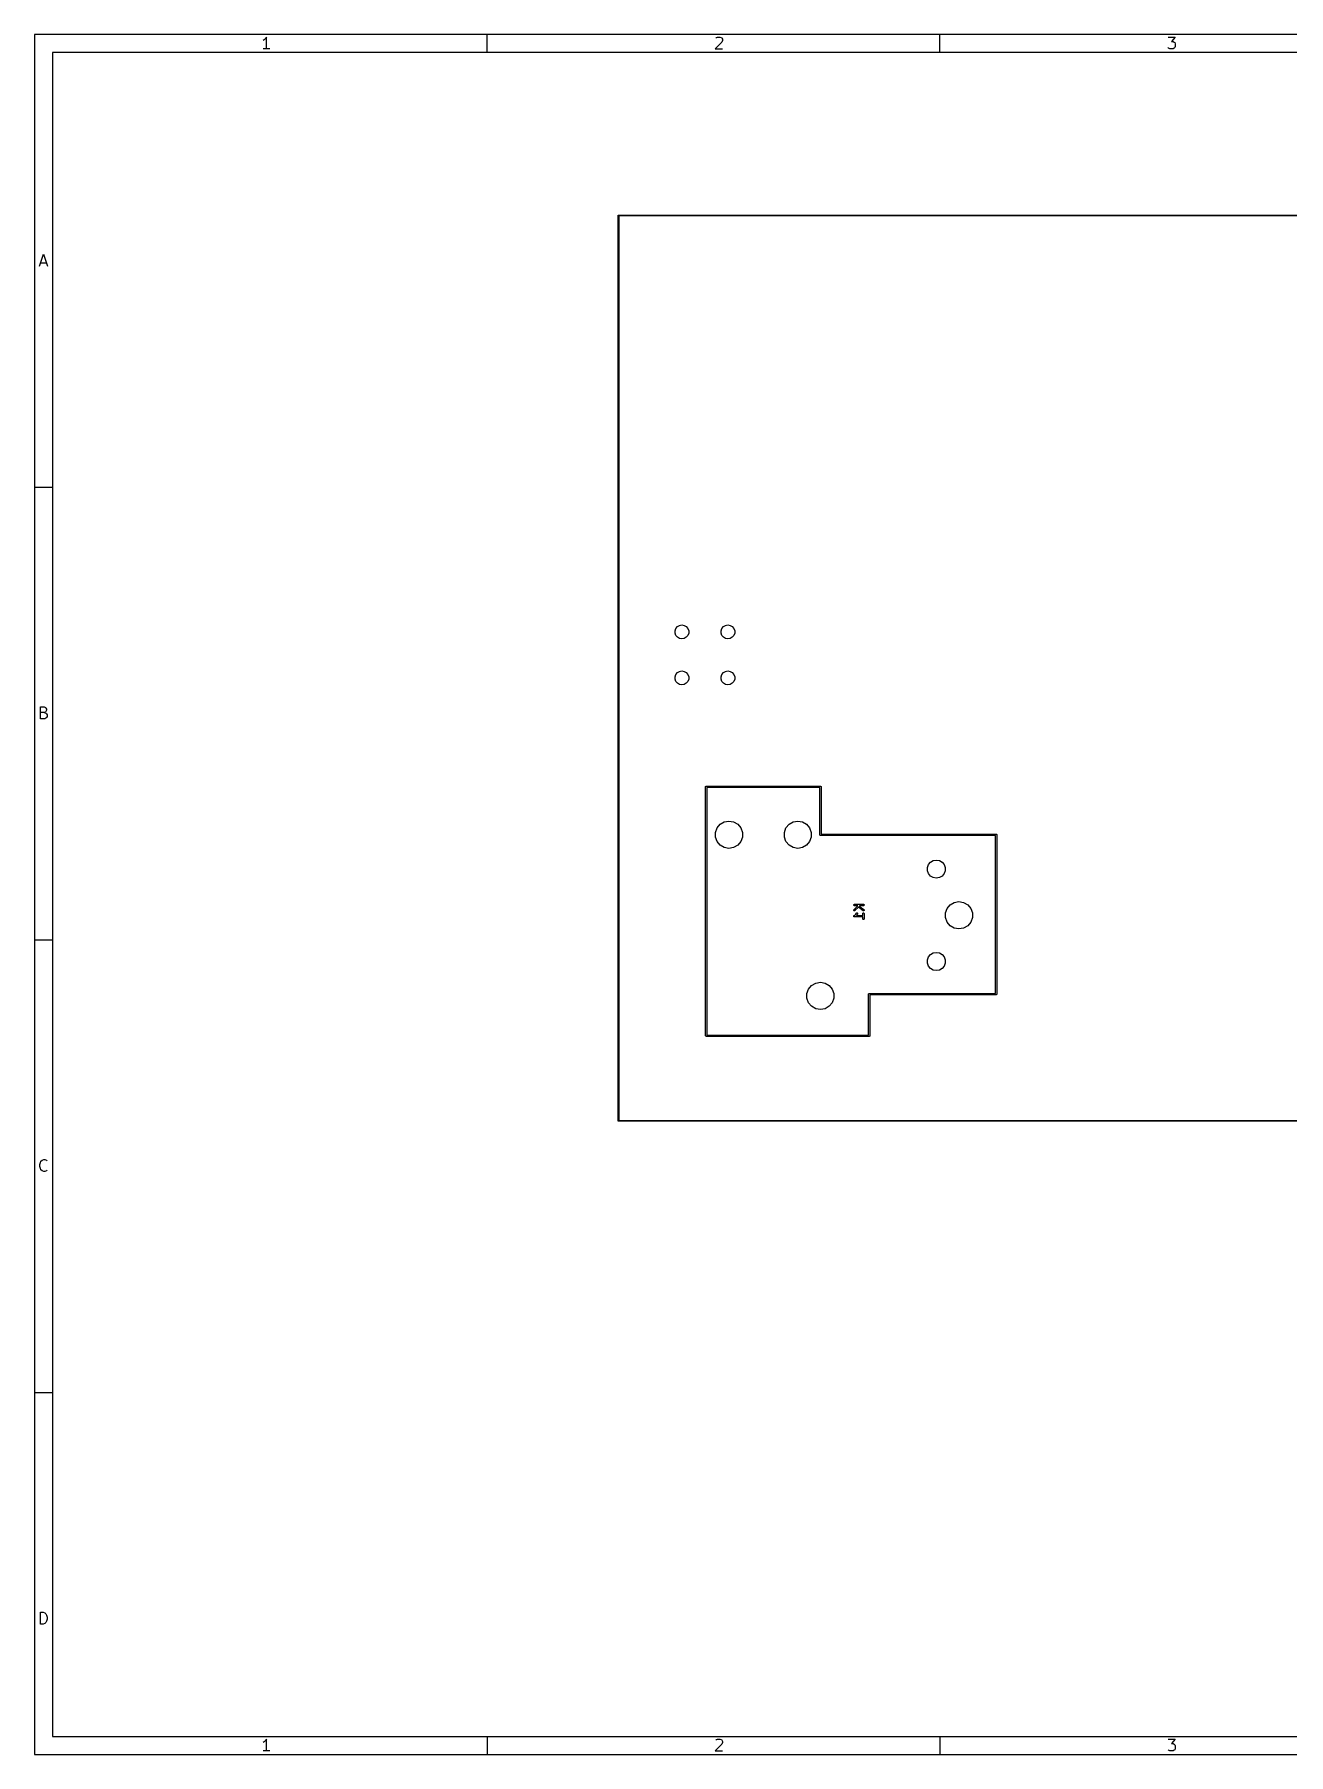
# Model space of a CAD drawing. Extents: x 10 to 287, y -200 to -10.
# Drawn here: x 10 to 148.5, y -200 to -10 of the extents above; entities that cross this region are included whole.
import ezdxf

# ---------------------------------------------------------------- set-up
doc = ezdxf.new("R2010")
doc.units = 0
doc.header["$MEASUREMENT"] = 0
doc.layers.add('BLACK', color=7, linetype='CONTINUOUS')

msp = doc.modelspace()

# ---------------------------------------------------------------- linework, layer by layer
at = {"layer": 'Black'}
for p, q in [((10, -10), (10, -200.007)), ((287.002, -10), (10, -10)), ((35.3714, -10.5976), (35.2476, -10.6595)), ((35.4952, -10.4738), (35.3714, -10.5976)), ((35.619, -10.2881), (35.4952, -10.4738)), ((35.619, -11.5881), (35.619, -10.2881)), ((60, -12), (60, -10)), ((85.9286, -10.8452), (85.1857, -11.5881)), ((85.2476, -10.4119), (85.3095, -10.35)), ((85.3095, -10.35), (85.4333, -10.2881)), ((85.4333, -10.2881), (85.7429, -10.2881)), ((85.7429, -10.2881), (85.8667, -10.35)), ((85.8667, -10.35), (85.9286, -10.4119)), ((85.9286, -10.4119), (85.9905, -10.5357)), ((85.9905, -10.6595), (85.9286, -10.8452)), ((85.9905, -10.5357), (85.9905, -10.6595)), ((110, -12), (110, -10)), ((135.186, -10.2881), (135.99, -10.2881)), ((135.99, -10.2881), (135.557, -10.7833)), ((135.557, -10.7833), (135.743, -10.7833)), ((135.743, -10.7833), (135.867, -10.8452)), ((135.867, -10.8452), (135.929, -10.9071)), ((135.929, -10.9071), (135.99, -11.031)), ((135.99, -11.3405), (135.929, -11.4643)), ((135.99, -11.031), (135.99, -11.3405)), ((12, -12), (12, -198.007)), ((285.002, -12), (12, -12)), ((35.9905, -11.5881), (35.2476, -11.5881)), ((85.1857, -11.5881), (85.9905, -11.5881)), ((135.248, -11.5262), (135.186, -11.4643)), ((135.371, -11.5881), (135.248, -11.5262)), ((135.743, -11.5881), (135.371, -11.5881)), ((135.867, -11.5262), (135.743, -11.5881)), ((135.929, -11.4643), (135.867, -11.5262)), ((74.45, -30), (74.4508, -29.9957)), ((74.45, -130), (74.45, -30)), ((74.4508, -29.9913), (74.4523, -29.9872)), ((74.4508, -29.9957), (74.4508, -29.9913)), ((74.4523, -29.9872), (74.453, -29.9829)), ((74.453, -29.9829), (74.4552, -29.9791)), ((74.4552, -29.9791), (74.4567, -29.975)), ((74.4567, -29.975), (74.4595, -29.9716)), ((74.4595, -29.9716), (74.4617, -29.9679)), ((74.4617, -29.9679), (74.465, -29.965)), ((74.465, -29.965), (74.4679, -29.9617)), ((74.4679, -29.9617), (74.4716, -29.9595)), ((74.4716, -29.9595), (74.475, -29.9567)), ((74.475, -29.9567), (74.4791, -29.9552)), ((74.4791, -29.9552), (74.4829, -29.953)), ((74.4829, -29.953), (74.4872, -29.9523)), ((74.4872, -29.9523), (74.4913, -29.9508)), ((74.4913, -29.9508), (74.4957, -29.9508)), ((74.4957, -29.9508), (74.5, -29.95)), ((74.5, -29.95), (212, -29.95)), ((74.55, -30.05), (74.55, -129.95)), ((211.95, -30.05), (74.55, -30.05)), ((10.5667, -35.5881), (11, -34.2881)), ((10.6905, -35.2167), (11.3095, -35.2167)), ((11, -34.2881), (11.4333, -35.5881)), ((10, -60), (12, -60)), ((80.7467, -75.8672), (80.8376, -75.6175)), ((80.7467, -76.1328), (80.7467, -75.8672)), ((80.8376, -75.6175), (81.0083, -75.414)), ((81.0083, -75.414), (81.2384, -75.2812)), ((81.2384, -75.2812), (81.5, -75.2351)), ((81.5, -75.2351), (81.7616, -75.2812)), ((81.7616, -75.2812), (81.9917, -75.414)), ((81.9917, -75.414), (82.1624, -75.6175)), ((82.1624, -75.6175), (82.2533, -75.8672)), ((82.2533, -75.8672), (82.2533, -76.1328)), ((85.8267, -75.8672), (85.9176, -75.6175)), ((85.8267, -76.1328), (85.8267, -75.8672)), ((85.9176, -75.6175), (86.0883, -75.414)), ((86.0883, -75.414), (86.3184, -75.2812)), ((86.3184, -75.2812), (86.58, -75.2351)), ((86.58, -75.2351), (86.8416, -75.2812)), ((86.8416, -75.2812), (87.0717, -75.414)), ((87.0717, -75.414), (87.2424, -75.6175)), ((87.2424, -75.6175), (87.3333, -75.8672)), ((87.3333, -75.8672), (87.3333, -76.1328)), ((80.8376, -76.3825), (80.7467, -76.1328)), ((81.0083, -76.586), (80.8376, -76.3825)), ((81.2384, -76.7188), (81.0083, -76.586)), ((81.5, -76.7649), (81.2384, -76.7188)), ((81.7616, -76.7188), (81.5, -76.7649)), ((81.9917, -76.586), (81.7616, -76.7188)), ((82.1624, -76.3825), (81.9917, -76.586)), ((82.2533, -76.1328), (82.1624, -76.3825)), ((85.9176, -76.3825), (85.8267, -76.1328)), ((86.0883, -76.586), (85.9176, -76.3825)), ((86.3184, -76.7188), (86.0883, -76.586)), ((86.58, -76.7649), (86.3184, -76.7188)), ((86.8416, -76.7188), (86.58, -76.7649)), ((87.0717, -76.586), (86.8416, -76.7188)), ((87.2424, -76.3825), (87.0717, -76.586)), ((87.3333, -76.1328), (87.2424, -76.3825)), ((80.7467, -80.9472), (80.8376, -80.6975)), ((80.7467, -81.2128), (80.7467, -80.9472)), ((80.8376, -81.4625), (80.7467, -81.2128)), ((80.8376, -80.6975), (81.0083, -80.494)), ((81.0083, -81.666), (80.8376, -81.4625)), ((81.0083, -80.494), (81.2384, -80.3612)), ((81.2384, -81.7988), (81.0083, -81.666)), ((81.2384, -80.3612), (81.5, -80.3151)), ((81.5, -80.3151), (81.7616, -80.3612)), ((81.7616, -80.3612), (81.9917, -80.494)), ((81.9917, -81.666), (81.7616, -81.7988)), ((81.9917, -80.494), (82.1624, -80.6975)), ((82.1624, -81.4625), (81.9917, -81.666)), ((82.1624, -80.6975), (82.2533, -80.9472)), ((82.2533, -81.2128), (82.1624, -81.4625)), ((82.2533, -80.9472), (82.2533, -81.2128)), ((85.8267, -80.9472), (85.9176, -80.6975)), ((85.8267, -81.2128), (85.8267, -80.9472)), ((85.9176, -81.4625), (85.8267, -81.2128)), ((85.9176, -80.6975), (86.0883, -80.494)), ((86.0883, -81.666), (85.9176, -81.4625)), ((86.0883, -80.494), (86.3184, -80.3612)), ((86.3184, -81.7988), (86.0883, -81.666)), ((86.3184, -80.3612), (86.58, -80.3151)), ((86.58, -80.3151), (86.8416, -80.3612)), ((86.8416, -80.3612), (87.0717, -80.494)), ((87.0717, -81.666), (86.8416, -81.7988)), ((87.0717, -80.494), (87.2424, -80.6975)), ((87.2424, -81.4625), (87.0717, -81.666)), ((87.2424, -80.6975), (87.3333, -80.9472)), ((87.3333, -81.2128), (87.2424, -81.4625)), ((87.3333, -80.9472), (87.3333, -81.2128)), ((81.5, -81.8449), (81.2384, -81.7988)), ((81.7616, -81.7988), (81.5, -81.8449)), ((86.58, -81.8449), (86.3184, -81.7988)), ((86.8416, -81.7988), (86.58, -81.8449)), ((10.6595, -85.5881), (10.6595, -84.2881)), ((10.6595, -84.2881), (11.0929, -84.2881)), ((11.0929, -84.9071), (10.6595, -84.9071)), ((11.0929, -84.2881), (11.2167, -84.35)), ((11.2167, -84.8452), (11.0929, -84.9071)), ((11.0929, -84.9071), (11.2786, -84.969)), ((11.2167, -84.35), (11.2786, -84.4119)), ((11.2786, -84.7833), (11.2167, -84.8452)), ((11.2786, -84.4119), (11.3405, -84.5357)), ((11.3405, -84.6595), (11.2786, -84.7833)), ((11.2786, -84.969), (11.3405, -85.031)), ((11.3405, -85.4643), (11.2786, -85.5262)), ((11.3405, -84.5357), (11.3405, -84.6595)), ((11.3405, -85.031), (11.4024, -85.1548)), ((11.4024, -85.3405), (11.3405, -85.4643)), ((11.4024, -85.1548), (11.4024, -85.3405)), ((11.1548, -85.5881), (10.6595, -85.5881)), ((11.2786, -85.5262), (11.1548, -85.5881)), ((84.125, -93.1), (84.1261, -93.0935)), ((84.125, -98.4), (84.125, -93.1)), ((84.1261, -93.087), (84.1284, -93.0808)), ((84.1261, -93.0935), (84.1261, -93.087)), ((84.1284, -93.0808), (84.1295, -93.0743)), ((84.1295, -93.0743), (84.1328, -93.0687)), ((84.1328, -93.0687), (84.135, -93.0625)), ((84.135, -93.0625), (84.1393, -93.0575)), ((84.1393, -93.0575), (84.1425, -93.0518)), ((84.1425, -93.0518), (84.1476, -93.0476)), ((84.1476, -93.0476), (84.1518, -93.0425)), ((84.1518, -93.0425), (84.1575, -93.0393)), ((84.1575, -93.0393), (84.1625, -93.035)), ((84.1625, -93.035), (84.1687, -93.0328)), ((84.1687, -93.0328), (84.1743, -93.0295)), ((84.1743, -93.0295), (84.1808, -93.0284)), ((84.1808, -93.0284), (84.187, -93.0261)), ((84.187, -93.0261), (84.1935, -93.0261)), ((84.1935, -93.0261), (84.2, -93.025)), ((84.2, -93.025), (96.8, -93.025)), ((96.8, -93.025), (96.8065, -93.0261)), ((96.8065, -93.0261), (96.813, -93.0261)), ((96.813, -93.0261), (96.8192, -93.0284)), ((96.8192, -93.0284), (96.8257, -93.0295)), ((96.8257, -93.0295), (96.8313, -93.0328)), ((96.8313, -93.0328), (96.8375, -93.035)), ((96.8375, -93.035), (96.8425, -93.0393)), ((96.8425, -93.0393), (96.8482, -93.0425)), ((96.8482, -93.0425), (96.8524, -93.0476)), ((96.8524, -93.0476), (96.8575, -93.0518)), ((96.8575, -93.0518), (96.8607, -93.0575)), ((96.8607, -93.0575), (96.865, -93.0625)), ((96.865, -93.0625), (96.8672, -93.0687)), ((96.8672, -93.0687), (96.8705, -93.0743)), ((96.8705, -93.0743), (96.8716, -93.0808)), ((96.8716, -93.0808), (96.8739, -93.087)), ((96.8739, -93.087), (96.8739, -93.0935)), ((96.8739, -93.0935), (96.875, -93.1)), ((96.875, -93.1), (96.875, -98.325)), ((96.725, -93.175), (84.275, -93.175)), ((84.275, -93.175), (84.275, -98.4)), ((96.725, -98.4), (96.725, -93.175)), ((86.185, -96.9851), (86.7, -96.8943)), ((86.7, -96.8943), (87.215, -96.9851)), ((93.785, -96.9851), (94.3, -96.8943)), ((94.3, -96.8943), (94.815, -96.9851)), ((84.125, -116), (84.125, -98.4)), ((84.275, -98.4), (84.275, -116)), ((85.2171, -98.1385), (85.396, -97.6471)), ((85.2171, -98.6615), (85.2171, -98.1385)), ((85.396, -99.1529), (85.2171, -98.6615)), ((85.396, -97.6471), (85.7321, -97.2465)), ((85.7321, -97.2465), (86.185, -96.9851)), ((87.215, -96.9851), (87.6679, -97.2465)), ((87.6679, -97.2465), (88.004, -97.6471)), ((88.004, -97.6471), (88.1829, -98.1385)), ((88.1829, -98.6615), (88.004, -99.1529)), ((88.1829, -98.1385), (88.1829, -98.6615)), ((92.8171, -98.1385), (92.996, -97.6471)), ((92.8171, -98.6615), (92.8171, -98.1385)), ((92.996, -99.1529), (92.8171, -98.6615)), ((92.996, -97.6471), (93.3321, -97.2465)), ((93.3321, -97.2465), (93.785, -96.9851)), ((94.815, -96.9851), (95.2679, -97.2465)), ((95.2679, -97.2465), (95.604, -97.6471)), ((95.604, -97.6471), (95.7829, -98.1385)), ((95.7829, -98.6615), (95.604, -99.1529)), ((95.7829, -98.1385), (95.7829, -98.6615)), ((96.7261, -98.4065), (96.725, -98.4)), ((96.7261, -98.413), (96.7261, -98.4065)), ((96.7284, -98.4192), (96.7261, -98.413)), ((96.7295, -98.4257), (96.7284, -98.4192)), ((96.7328, -98.4313), (96.7295, -98.4257)), ((96.735, -98.4375), (96.7328, -98.4313)), ((96.7393, -98.4425), (96.735, -98.4375)), ((96.7425, -98.4482), (96.7393, -98.4425)), ((96.7476, -98.4524), (96.7425, -98.4482)), ((96.7518, -98.4575), (96.7476, -98.4524)), ((96.7575, -98.4607), (96.7518, -98.4575)), ((96.7625, -98.465), (96.7575, -98.4607)), ((96.7687, -98.4672), (96.7625, -98.465)), ((96.7743, -98.4705), (96.7687, -98.4672)), ((96.7808, -98.4716), (96.7743, -98.4705)), ((96.787, -98.4739), (96.7808, -98.4716)), ((96.7935, -98.4739), (96.787, -98.4739)), ((96.8, -98.475), (96.7935, -98.4739)), ((116.125, -98.475), (96.8, -98.475)), ((96.875, -98.325), (116.2, -98.325)), ((116.125, -115.925), (116.125, -98.475)), ((116.2, -98.325), (116.206, -98.3261)), ((116.206, -98.3261), (116.213, -98.3261)), ((116.213, -98.3261), (116.219, -98.3284)), ((116.219, -98.3284), (116.226, -98.3295)), ((116.226, -98.3295), (116.231, -98.3328)), ((116.231, -98.3328), (116.237, -98.335)), ((116.237, -98.335), (116.243, -98.3393)), ((116.243, -98.3393), (116.248, -98.3425)), ((116.248, -98.3425), (116.252, -98.3476)), ((116.252, -98.3476), (116.257, -98.3518)), ((116.257, -98.3518), (116.261, -98.3575)), ((116.261, -98.3575), (116.265, -98.3625)), ((116.265, -98.3625), (116.267, -98.3687)), ((116.267, -98.3687), (116.27, -98.3743)), ((116.27, -98.3743), (116.272, -98.3808)), ((116.272, -98.3808), (116.274, -98.387)), ((116.274, -98.387), (116.274, -98.3935)), ((116.274, -98.3935), (116.275, -98.4)), ((116.275, -98.4), (116.275, -116)), ((85.7321, -99.5535), (85.396, -99.1529)), ((86.185, -99.8149), (85.7321, -99.5535)), ((86.7, -99.9057), (86.185, -99.8149)), ((87.215, -99.8149), (86.7, -99.9057)), ((87.6679, -99.5535), (87.215, -99.8149)), ((88.004, -99.1529), (87.6679, -99.5535)), ((93.3321, -99.5535), (92.996, -99.1529)), ((93.785, -99.8149), (93.3321, -99.5535)), ((94.3, -99.9057), (93.785, -99.8149)), ((94.815, -99.8149), (94.3, -99.9057)), ((95.2679, -99.5535), (94.815, -99.8149)), ((95.604, -99.1529), (95.2679, -99.5535)), ((108.611, -102.026), (108.731, -101.698)), ((108.611, -102.374), (108.611, -102.026)), ((108.731, -102.702), (108.611, -102.374)), ((108.731, -101.698), (108.955, -101.431)), ((108.955, -101.431), (109.257, -101.257)), ((109.257, -101.257), (109.6, -101.196)), ((109.6, -101.196), (109.943, -101.257)), ((109.943, -101.257), (110.245, -101.431)), ((110.245, -101.431), (110.469, -101.698)), ((110.469, -101.698), (110.589, -102.026)), ((110.589, -102.374), (110.469, -102.702)), ((110.589, -102.026), (110.589, -102.374)), ((108.955, -102.969), (108.731, -102.702)), ((109.257, -103.143), (108.955, -102.969)), ((109.6, -103.204), (109.257, -103.143)), ((109.943, -103.143), (109.6, -103.204)), ((110.245, -102.969), (109.943, -103.143)), ((110.469, -102.702), (110.245, -102.969)), ((100.479, -106.149), (100.487, -106.124)), ((100.479, -106.175), (100.479, -106.149)), ((100.487, -106.199), (100.479, -106.175)), ((100.487, -106.124), (100.504, -106.104)), ((100.504, -106.219), (100.487, -106.199)), ((100.499, -106.68), (100.943, -106.237)), ((100.504, -106.104), (100.527, -106.091)), ((100.527, -106.232), (100.504, -106.219)), ((100.527, -106.091), (100.552, -106.087)), ((100.552, -106.237), (100.527, -106.232)), ((100.552, -106.087), (101.552, -106.087)), ((100.943, -106.237), (100.552, -106.237)), ((101.155, -106.237), (101.095, -106.297)), ((101.095, -106.297), (101.597, -106.673)), ((101.552, -106.237), (101.155, -106.237)), ((101.552, -106.087), (101.578, -106.091)), ((101.578, -106.232), (101.552, -106.237)), ((101.578, -106.091), (101.601, -106.104)), ((101.601, -106.219), (101.578, -106.232)), ((101.601, -106.104), (101.617, -106.124)), ((101.617, -106.199), (101.601, -106.219)), ((101.617, -106.124), (101.626, -106.149)), ((101.626, -106.175), (101.617, -106.199)), ((101.626, -106.149), (101.626, -106.175)), ((110.796, -106.547), (111.132, -106.147)), ((111.132, -106.147), (111.585, -105.885)), ((111.585, -105.885), (112.1, -105.794)), ((112.1, -105.794), (112.615, -105.885)), ((112.615, -105.885), (113.068, -106.147)), ((113.068, -106.147), (113.404, -106.547)), ((100.478, -106.727), (100.484, -106.702)), ((100.48, -106.753), (100.478, -106.727)), ((100.478, -107.405), (100.479, -107.396)), ((100.479, -107.409), (100.478, -107.405)), ((100.479, -107.387), (100.48, -107.383)), ((100.479, -107.396), (100.479, -107.387)), ((100.479, -107.413), (100.479, -107.409)), ((100.482, -107.421), (100.479, -107.413)), ((100.491, -106.776), (100.48, -106.753)), ((100.48, -107.379), (100.484, -107.371)), ((100.48, -107.383), (100.48, -107.379)), ((100.484, -107.43), (100.482, -107.421)), ((100.484, -106.702), (100.499, -106.68)), ((100.484, -107.371), (100.487, -107.362)), ((100.486, -107.434), (100.484, -107.43)), ((100.487, -107.438), (100.486, -107.434)), ((100.487, -107.362), (100.49, -107.359)), ((100.493, -107.444), (100.487, -107.438)), ((100.49, -107.359), (100.492, -107.356)), ((100.509, -106.795), (100.491, -106.776)), ((100.492, -107.356), (100.498, -107.349)), ((100.498, -107.452), (100.493, -107.444)), ((100.498, -107.349), (100.504, -107.343)), ((100.502, -107.454), (100.498, -107.452)), ((100.504, -107.457), (100.502, -107.454)), ((100.504, -107.343), (100.508, -107.34)), ((100.512, -107.462), (100.504, -107.457)), ((100.508, -107.34), (100.511, -107.338)), ((100.533, -106.806), (100.509, -106.795)), ((100.511, -107.338), (100.647, -107.246)), ((100.519, -107.467), (100.512, -107.462)), ((100.523, -107.468), (100.519, -107.467)), ((100.527, -107.47), (100.523, -107.468)), ((100.536, -107.472), (100.527, -107.47)), ((100.559, -106.808), (100.533, -106.806)), ((100.544, -107.475), (100.536, -107.472)), ((100.548, -107.474), (100.544, -107.475)), ((100.552, -107.475), (100.548, -107.474)), ((101.477, -107.475), (100.552, -107.475)), ((100.584, -106.801), (100.559, -106.808)), ((100.605, -106.786), (100.584, -106.801)), ((100.988, -106.404), (100.605, -106.786)), ((100.647, -107.246), (100.729, -107.165)), ((100.729, -107.165), (100.771, -107.081)), ((100.771, -107.081), (100.787, -107.06)), ((100.844, -107.263), (100.781, -107.325)), ((100.781, -107.325), (101.477, -107.325)), ((100.787, -107.06), (100.808, -107.045)), ((100.808, -107.045), (100.834, -107.039)), ((100.834, -107.039), (100.859, -107.042)), ((100.85, -107.253), (100.844, -107.263)), ((100.858, -107.243), (100.85, -107.253)), ((100.905, -107.148), (100.858, -107.243)), ((100.859, -107.042), (100.883, -107.054)), ((100.883, -107.054), (100.901, -107.073)), ((100.901, -107.073), (100.911, -107.097)), ((100.913, -107.123), (100.905, -107.148)), ((100.911, -107.097), (100.913, -107.123)), ((101.507, -106.793), (100.988, -106.404)), ((101.477, -107.114), (101.482, -107.089)), ((101.477, -107.325), (101.477, -107.114)), ((101.477, -107.686), (101.477, -107.475)), ((101.482, -107.711), (101.477, -107.686)), ((101.482, -107.089), (101.495, -107.066)), ((101.495, -107.734), (101.482, -107.711)), ((101.495, -107.066), (101.515, -107.049)), ((101.515, -107.751), (101.495, -107.734)), ((101.531, -106.805), (101.507, -106.793)), ((101.515, -107.049), (101.539, -107.04)), ((101.539, -107.76), (101.515, -107.751)), ((101.556, -106.808), (101.531, -106.805)), ((101.539, -107.04), (101.565, -107.04)), ((101.565, -107.76), (101.539, -107.76)), ((101.582, -106.802), (101.556, -106.808)), ((101.565, -107.04), (101.59, -107.049)), ((101.59, -107.751), (101.565, -107.76)), ((101.604, -106.788), (101.582, -106.802)), ((101.59, -107.049), (101.61, -107.066)), ((101.61, -107.734), (101.59, -107.751)), ((101.597, -106.673), (101.615, -106.692)), ((101.619, -106.767), (101.604, -106.788)), ((101.61, -107.066), (101.623, -107.089)), ((101.623, -107.711), (101.61, -107.734)), ((101.615, -106.692), (101.625, -106.716)), ((101.627, -106.742), (101.619, -106.767)), ((101.623, -107.089), (101.627, -107.114)), ((101.627, -107.686), (101.623, -107.711)), ((101.625, -106.716), (101.627, -106.742)), ((101.627, -107.114), (101.627, -107.686)), ((110.617, -107.039), (110.796, -106.547)), ((110.617, -107.561), (110.617, -107.039)), ((110.796, -108.053), (110.617, -107.561)), ((111.132, -108.453), (110.796, -108.053)), ((113.404, -108.053), (113.068, -108.453)), ((113.404, -106.547), (113.583, -107.039)), ((113.583, -107.561), (113.404, -108.053)), ((113.583, -107.039), (113.583, -107.561)), ((10, -110), (12, -110)), ((111.585, -108.715), (111.132, -108.453)), ((112.1, -108.806), (111.585, -108.715)), ((112.615, -108.715), (112.1, -108.806)), ((113.068, -108.453), (112.615, -108.715)), ((108.611, -112.226), (108.731, -111.898)), ((108.731, -111.898), (108.955, -111.631)), ((108.955, -111.631), (109.257, -111.457)), ((109.257, -111.457), (109.6, -111.396)), ((109.6, -111.396), (109.943, -111.457)), ((109.943, -111.457), (110.245, -111.631)), ((110.245, -111.631), (110.469, -111.898)), ((110.469, -111.898), (110.589, -112.226)), ((108.611, -112.574), (108.611, -112.226)), ((108.731, -112.902), (108.611, -112.574)), ((108.955, -113.169), (108.731, -112.902)), ((109.257, -113.343), (108.955, -113.169)), ((109.6, -113.404), (109.257, -113.343)), ((109.943, -113.343), (109.6, -113.404)), ((110.245, -113.169), (109.943, -113.343)), ((110.469, -112.902), (110.245, -113.169)), ((110.589, -112.574), (110.469, -112.902)), ((110.589, -112.226), (110.589, -112.574)), ((95.3171, -115.939), (95.496, -115.447)), ((95.496, -115.447), (95.8321, -115.047)), ((95.8321, -115.047), (96.285, -114.785)), ((96.285, -114.785), (96.8, -114.694)), ((96.8, -114.694), (97.315, -114.785)), ((97.315, -114.785), (97.7679, -115.047)), ((97.7679, -115.047), (98.104, -115.447)), ((98.104, -115.447), (98.2829, -115.939)), ((84.125, -120.6), (84.125, -116)), ((84.275, -116), (84.275, -120.525)), ((95.3171, -116.461), (95.3171, -115.939)), ((95.496, -116.953), (95.3171, -116.461)), ((95.8321, -117.353), (95.496, -116.953)), ((96.285, -117.615), (95.8321, -117.353)), ((96.8, -117.706), (96.285, -117.615)), ((97.315, -117.615), (96.8, -117.706)), ((97.7679, -117.353), (97.315, -117.615)), ((98.104, -116.953), (97.7679, -117.353)), ((98.2829, -116.461), (98.104, -116.953)), ((98.2829, -115.939), (98.2829, -116.461)), ((102.125, -116), (102.126, -115.994)), ((102.125, -120.525), (102.125, -116)), ((102.126, -115.987), (102.128, -115.981)), ((102.126, -115.994), (102.126, -115.987)), ((102.128, -115.981), (102.13, -115.974)), ((102.13, -115.974), (102.133, -115.969)), ((102.133, -115.969), (102.135, -115.962)), ((102.135, -115.962), (102.139, -115.957)), ((102.139, -115.957), (102.143, -115.952)), ((102.143, -115.952), (102.148, -115.948)), ((102.148, -115.948), (102.152, -115.943)), ((102.152, -115.943), (102.157, -115.939)), ((102.157, -115.939), (102.162, -115.935)), ((102.162, -115.935), (102.169, -115.933)), ((102.169, -115.933), (102.174, -115.93)), ((102.174, -115.93), (102.181, -115.928)), ((102.181, -115.928), (102.187, -115.926)), ((102.187, -115.926), (102.194, -115.926)), ((102.194, -115.926), (102.2, -115.925)), ((102.2, -115.925), (116.125, -115.925)), ((116.2, -116.075), (102.275, -116.075)), ((102.275, -116.075), (102.275, -120.6)), ((116.206, -116.074), (116.2, -116.075)), ((116.213, -116.074), (116.206, -116.074)), ((116.219, -116.072), (116.213, -116.074)), ((116.226, -116.07), (116.219, -116.072)), ((116.231, -116.067), (116.226, -116.07)), ((116.237, -116.065), (116.231, -116.067)), ((116.243, -116.061), (116.237, -116.065)), ((116.248, -116.057), (116.243, -116.061)), ((116.252, -116.052), (116.248, -116.057)), ((116.257, -116.048), (116.252, -116.052)), ((116.261, -116.043), (116.257, -116.048)), ((116.265, -116.037), (116.261, -116.043)), ((116.267, -116.031), (116.265, -116.037)), ((116.27, -116.026), (116.267, -116.031)), ((116.272, -116.019), (116.27, -116.026)), ((116.274, -116.013), (116.272, -116.019)), ((116.275, -116), (116.274, -116.006)), ((116.274, -116.006), (116.274, -116.013)), ((84.1261, -120.606), (84.125, -120.6)), ((84.1261, -120.613), (84.1261, -120.606)), ((84.1284, -120.619), (84.1261, -120.613)), ((84.1295, -120.626), (84.1284, -120.619)), ((84.1328, -120.631), (84.1295, -120.626)), ((84.135, -120.637), (84.1328, -120.631)), ((84.1393, -120.643), (84.135, -120.637)), ((84.1425, -120.648), (84.1393, -120.643)), ((84.1476, -120.652), (84.1425, -120.648)), ((84.1518, -120.657), (84.1476, -120.652)), ((84.1575, -120.661), (84.1518, -120.657)), ((84.1625, -120.665), (84.1575, -120.661)), ((84.1687, -120.667), (84.1625, -120.665)), ((84.1743, -120.67), (84.1687, -120.667)), ((84.1808, -120.672), (84.1743, -120.67)), ((84.187, -120.674), (84.1808, -120.672)), ((84.1935, -120.674), (84.187, -120.674)), ((84.2, -120.675), (84.1935, -120.674)), ((102.2, -120.675), (84.2, -120.675)), ((84.275, -120.525), (92.2, -120.525)), ((92.2, -120.525), (102.125, -120.525)), ((102.206, -120.674), (102.2, -120.675)), ((102.213, -120.674), (102.206, -120.674)), ((102.219, -120.672), (102.213, -120.674)), ((102.226, -120.67), (102.219, -120.672)), ((102.231, -120.667), (102.226, -120.67)), ((102.237, -120.665), (102.231, -120.667)), ((102.243, -120.661), (102.237, -120.665)), ((102.248, -120.657), (102.243, -120.661)), ((102.252, -120.652), (102.248, -120.657)), ((102.257, -120.648), (102.252, -120.652)), ((102.261, -120.643), (102.257, -120.648)), ((102.265, -120.637), (102.261, -120.643)), ((102.267, -120.631), (102.265, -120.637)), ((102.27, -120.626), (102.267, -120.631)), ((102.272, -120.619), (102.27, -120.626)), ((102.274, -120.613), (102.272, -120.619)), ((102.275, -120.6), (102.274, -120.606)), ((102.274, -120.606), (102.274, -120.613)), ((74.4508, -130.004), (74.45, -130)), ((74.4508, -130.009), (74.4508, -130.004)), ((74.4523, -130.013), (74.4508, -130.009)), ((74.453, -130.017), (74.4523, -130.013)), ((74.4552, -130.021), (74.453, -130.017)), ((74.4567, -130.025), (74.4552, -130.021)), ((74.4595, -130.028), (74.4567, -130.025)), ((74.4617, -130.032), (74.4595, -130.028)), ((74.465, -130.035), (74.4617, -130.032)), ((74.4679, -130.038), (74.465, -130.035)), ((74.4716, -130.04), (74.4679, -130.038)), ((74.475, -130.043), (74.4716, -130.04)), ((74.4791, -130.045), (74.475, -130.043)), ((74.4829, -130.047), (74.4791, -130.045)), ((74.4872, -130.048), (74.4829, -130.047)), ((74.4913, -130.049), (74.4872, -130.048)), ((74.4957, -130.049), (74.4913, -130.049)), ((74.5, -130.05), (74.4957, -130.049)), ((212, -130.05), (74.5, -130.05)), ((74.55, -129.95), (211.95, -129.95)), ((10.5976, -134.845), (10.6595, -134.598)), ((10.5976, -135.031), (10.5976, -134.845)), ((10.6595, -134.598), (10.7214, -134.474)), ((10.7214, -134.474), (10.8452, -134.35)), ((10.8452, -134.35), (11.031, -134.288)), ((11.031, -134.288), (11.1548, -134.288)), ((11.1548, -134.288), (11.3405, -134.35)), ((11.3405, -134.35), (11.4024, -134.412)), ((10.6595, -135.279), (10.5976, -135.031)), ((10.7214, -135.402), (10.6595, -135.279)), ((10.8452, -135.526), (10.7214, -135.402)), ((11.031, -135.588), (10.8452, -135.526)), ((11.1548, -135.588), (11.031, -135.588)), ((11.3405, -135.526), (11.1548, -135.588)), ((11.4024, -135.464), (11.3405, -135.526)), ((10, -160), (12, -160)), ((10.6595, -185.588), (10.6595, -184.288)), ((10.6595, -184.288), (10.969, -184.288)), ((10.969, -184.288), (11.1548, -184.35)), ((10.969, -185.588), (10.6595, -185.588)), ((11.1548, -185.526), (10.969, -185.588)), ((11.1548, -184.35), (11.2786, -184.474)), ((11.2786, -185.402), (11.1548, -185.526)), ((11.2786, -184.474), (11.3405, -184.598)), ((11.3405, -185.279), (11.2786, -185.402)), ((11.3405, -184.598), (11.4024, -184.845)), ((11.4024, -185.031), (11.3405, -185.279)), ((11.4024, -184.845), (11.4024, -185.031)), ((12, -198.007), (285.002, -198.007)), ((35.3714, -198.605), (35.2476, -198.667)), ((35.4952, -198.481), (35.3714, -198.605)), ((35.619, -198.295), (35.4952, -198.481)), ((35.619, -199.595), (35.619, -198.295)), ((60, -198.007), (60, -200.007)), ((85.9286, -198.852), (85.1857, -199.595)), ((85.2476, -198.419), (85.3095, -198.357)), ((85.3095, -198.357), (85.4333, -198.295)), ((85.4333, -198.295), (85.7429, -198.295)), ((85.7429, -198.295), (85.8667, -198.357)), ((85.8667, -198.357), (85.9286, -198.419)), ((85.9286, -198.419), (85.9905, -198.543)), ((85.9905, -198.667), (85.9286, -198.852)), ((85.9905, -198.543), (85.9905, -198.667)), ((110, -198.007), (110, -200.007)), ((135.186, -198.295), (135.99, -198.295)), ((135.248, -199.533), (135.186, -199.471)), ((135.99, -198.295), (135.557, -198.791)), ((135.557, -198.791), (135.743, -198.791)), ((135.743, -198.791), (135.867, -198.852)), ((135.867, -198.852), (135.929, -198.914)), ((135.929, -199.471), (135.867, -199.533)), ((135.929, -198.914), (135.99, -199.038)), ((135.99, -199.348), (135.929, -199.471)), ((135.99, -199.038), (135.99, -199.348)), ((10, -200.007), (287.002, -200.007)), ((35.9905, -199.595), (35.2476, -199.595)), ((85.1857, -199.595), (85.9905, -199.595)), ((135.371, -199.595), (135.248, -199.533)), ((135.743, -199.595), (135.371, -199.595)), ((135.867, -199.533), (135.743, -199.595))]:
    msp.add_line(p, q, dxfattribs=at)

doc.saveas('drawing.dxf')
